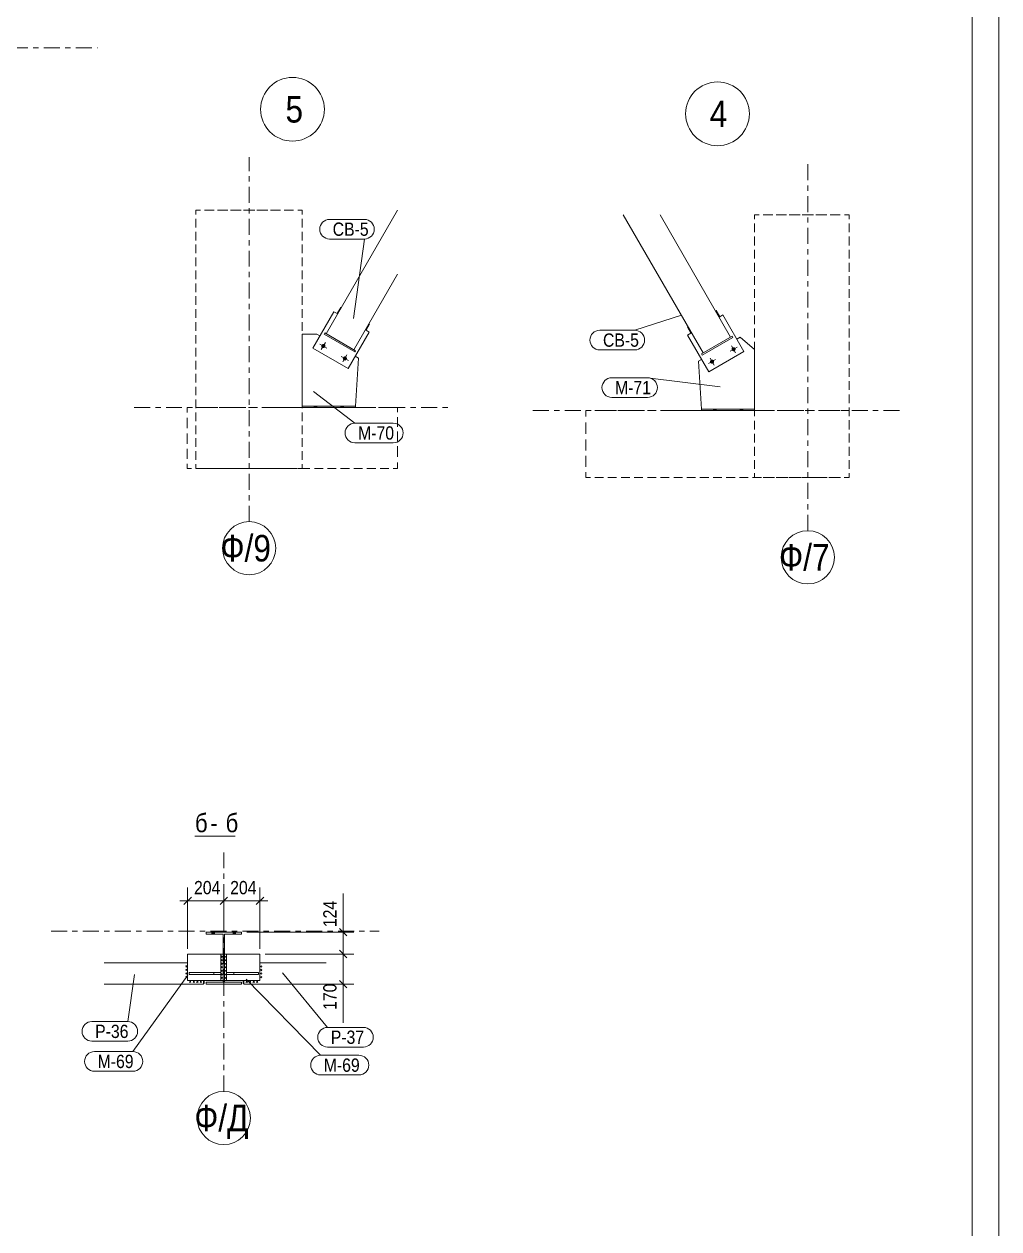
# Model space of a CAD drawing. Header units: millimetres. Extents: x -423 to 766, y -621 to 220.
# Drawn here: x 582.1 to 765.5, y -227.3 to -0.5 of the extents above; entities that cross this region are included whole.
import ezdxf

# ---------------------------------------------------------------- set-up
doc = ezdxf.new("R2010")
doc.units = ezdxf.units.MM
doc.linetypes.add('XKITLINE00', pattern=[0])
doc.linetypes.add('XKITLINE03', pattern=[6, 3, -1, 1, -1])
for name, color, linetype, lineweight in [('Bolt', 7, 'Continuous', 0), ('DrawingSheet', 5, 'Continuous', 0), ('GraphicObject', 6, 'Continuous', 0), ('OtherObjectType', 1, 'Continuous', 0), ('Part', 2, 'Continuous', 0), ('PartMark', 3, 'Continuous', 0), ('ReferenceModel', 1, 'Continuous', 0), ('S-GRID', 1, 'Continuous', 0), ('SymbolText', 4, 'Continuous', 0), ('Z-DIMENSIONS', 1, 'Continuous', 0)]:
    doc.layers.add(name, color=color, linetype=linetype, lineweight=lineweight)
doc.styles.add('GOST type A', font='ARIAL.TTF')

msp = doc.modelspace()

# ---------------------------------------------------------------- hatches: boundary and pattern name
at = {"layer": 'Bolt'}
for points in [[(638.73, -61.28), (638.72, -61.3), (638.71, -61.32), (638.69, -61.33), (638.68, -61.34), (638.67, -61.36), (638.65, -61.37), (638.64, -61.38), (638.62, -61.39), (638.61, -61.4), (638.59, -61.41), (638.57, -61.42), (638.56, -61.43), (638.54, -61.44), (638.52, -61.44), (638.5, -61.45), (638.49, -61.45), (638.47, -61.46), (638.45, -61.46), (638.43, -61.46), (638.41, -61.46), (638.39, -61.46), (638.37, -61.46), (638.35, -61.46), (638.34, -61.45), (638.32, -61.45), (638.3, -61.45), (638.28, -61.44), (638.26, -61.43), (638.25, -61.43), (638.23, -61.42), (638.21, -61.41), (638.2, -61.4), (638.18, -61.39), (638.17, -61.38), (638.15, -61.37), (638.14, -61.35), (638.13, -61.34), (638.11, -61.33), (638.1, -61.31), (638.09, -61.3), (638.08, -61.28), (638.07, -61.26), (638.06, -61.25), (638.05, -61.23), (638.05, -61.21), (638.04, -61.19), (638.03, -61.18), (638.03, -61.16), (638.03, -61.14), (638.02, -61.12), (638.02, -61.1), (638.02, -61.08), (638.02, -61.06), (638.02, -61.05), (638.02, -61.03), (638.03, -61.01), (638.03, -60.99), (638.04, -60.97), (638.04, -60.95), (638.05, -60.94), (638.06, -60.92), (638.06, -60.9), (638.07, -60.89), (638.08, -60.87), (638.09, -60.85), (638.1, -60.84), (638.12, -60.82), (638.13, -60.81), (638.14, -60.8), (638.16, -60.78), (638.17, -60.77), (638.19, -60.76), (638.2, -60.75), (638.22, -60.74), (638.23, -60.73), (638.25, -60.73), (638.27, -60.72), (638.29, -60.71), (638.31, -60.71), (638.32, -60.7), (638.34, -60.7), (638.36, -60.7), (638.38, -60.69), (638.4, -60.69), (638.42, -60.69), (638.44, -60.69), (638.45, -60.7), (638.47, -60.7), (638.49, -60.7), (638.51, -60.71), (638.53, -60.71), (638.55, -60.72), (638.56, -60.73), (638.58, -60.74), (638.6, -60.74), (638.61, -60.75), (638.63, -60.77), (638.64, -60.78), (638.66, -60.79), (638.67, -60.8), (638.68, -60.81), (638.7, -60.83), (638.71, -60.84), (638.72, -60.86), (638.73, -60.87), (638.74, -60.89), (638.75, -60.91), (638.76, -60.92), (638.76, -60.94), (638.77, -60.96), (638.77, -60.98), (638.78, -61), (638.78, -61.01), (638.79, -61.03), (638.79, -61.05), (638.79, -61.07), (638.79, -61.09), (638.79, -61.11), (638.78, -61.13), (638.78, -61.15), (638.78, -61.16), (638.77, -61.18), (638.77, -61.2), (638.76, -61.22), (638.75, -61.23), (638.75, -61.25), (638.74, -61.27)], [(642.77, -63.62), (642.76, -63.63), (642.75, -63.65), (642.74, -63.66), (642.72, -63.67), (642.71, -63.69), (642.7, -63.7), (642.68, -63.71), (642.67, -63.72), (642.65, -63.73), (642.63, -63.74), (642.62, -63.75), (642.6, -63.76), (642.58, -63.77), (642.57, -63.77), (642.55, -63.78), (642.53, -63.78), (642.51, -63.79), (642.49, -63.79), (642.47, -63.79), (642.45, -63.79), (642.44, -63.79), (642.42, -63.79), (642.4, -63.79), (642.38, -63.78), (642.36, -63.78), (642.34, -63.78), (642.32, -63.77), (642.31, -63.76), (642.29, -63.76), (642.27, -63.75), (642.26, -63.74), (642.24, -63.73), (642.22, -63.72), (642.21, -63.71), (642.2, -63.7), (642.18, -63.68), (642.17, -63.67), (642.16, -63.66), (642.14, -63.64), (642.13, -63.63), (642.12, -63.61), (642.11, -63.59), (642.1, -63.58), (642.1, -63.56), (642.09, -63.54), (642.08, -63.53), (642.08, -63.51), (642.07, -63.49), (642.07, -63.47), (642.07, -63.45), (642.07, -63.43), (642.06, -63.41), (642.06, -63.4), (642.07, -63.38), (642.07, -63.36), (642.07, -63.34), (642.07, -63.32), (642.08, -63.3), (642.08, -63.28), (642.09, -63.27), (642.1, -63.25), (642.11, -63.23), (642.12, -63.22), (642.13, -63.2), (642.14, -63.18), (642.15, -63.17), (642.16, -63.16), (642.17, -63.14), (642.19, -63.13), (642.2, -63.12), (642.21, -63.1), (642.23, -63.09), (642.25, -63.08), (642.26, -63.07), (642.28, -63.06), (642.3, -63.06), (642.31, -63.05), (642.33, -63.04), (642.35, -63.04), (642.37, -63.03), (642.39, -63.03), (642.4, -63.03), (642.42, -63.03), (642.44, -63.02), (642.46, -63.02), (642.48, -63.03), (642.5, -63.03), (642.52, -63.03), (642.53, -63.03), (642.55, -63.04), (642.57, -63.04), (642.59, -63.05), (642.61, -63.06), (642.62, -63.07), (642.64, -63.08), (642.66, -63.09), (642.67, -63.1), (642.69, -63.11), (642.7, -63.12), (642.71, -63.13), (642.73, -63.15), (642.74, -63.16), (642.75, -63.17), (642.76, -63.19), (642.77, -63.2), (642.78, -63.22), (642.79, -63.24), (642.8, -63.25), (642.81, -63.27), (642.81, -63.29), (642.82, -63.31), (642.82, -63.33), (642.83, -63.34), (642.83, -63.36), (642.83, -63.38), (642.83, -63.4), (642.83, -63.42), (642.83, -63.44), (642.83, -63.46), (642.82, -63.48), (642.82, -63.49), (642.82, -63.51), (642.81, -63.53), (642.8, -63.55), (642.8, -63.57), (642.79, -63.58), (642.78, -63.6)], [(715.93, -61.49), (715.94, -61.5), (715.95, -61.52), (715.95, -61.54), (715.96, -61.56), (715.96, -61.58), (715.97, -61.59), (715.97, -61.61), (715.97, -61.63), (715.97, -61.65), (715.97, -61.67), (715.97, -61.69), (715.97, -61.71), (715.97, -61.72), (715.96, -61.74), (715.96, -61.76), (715.95, -61.78), (715.95, -61.8), (715.94, -61.81), (715.93, -61.83), (715.92, -61.85), (715.91, -61.86), (715.9, -61.88), (715.89, -61.9), (715.88, -61.91), (715.87, -61.92), (715.86, -61.94), (715.84, -61.95), (715.83, -61.96), (715.81, -61.97), (715.8, -61.98), (715.78, -61.99), (715.76, -62), (715.75, -62.01), (715.73, -62.02), (715.71, -62.02), (715.69, -62.03), (715.68, -62.04), (715.66, -62.04), (715.64, -62.04), (715.62, -62.04), (715.6, -62.04), (715.58, -62.05), (715.56, -62.04), (715.55, -62.04), (715.53, -62.04), (715.51, -62.04), (715.49, -62.03), (715.47, -62.03), (715.45, -62.02), (715.44, -62.01), (715.42, -62.01), (715.4, -62), (715.39, -61.99), (715.37, -61.98), (715.36, -61.97), (715.34, -61.95), (715.33, -61.94), (715.31, -61.93), (715.3, -61.91), (715.29, -61.9), (715.28, -61.88), (715.27, -61.87), (715.26, -61.85), (715.25, -61.84), (715.24, -61.82), (715.23, -61.8), (715.23, -61.78), (715.22, -61.77), (715.22, -61.75), (715.21, -61.73), (715.21, -61.71), (715.21, -61.69), (715.21, -61.67), (715.21, -61.66), (715.21, -61.64), (715.21, -61.62), (715.21, -61.6), (715.21, -61.58), (715.22, -61.56), (715.22, -61.54), (715.23, -61.53), (715.24, -61.51), (715.25, -61.49), (715.25, -61.48), (715.26, -61.46), (715.27, -61.44), (715.29, -61.43), (715.3, -61.41), (715.31, -61.4), (715.32, -61.39), (715.34, -61.37), (715.35, -61.36), (715.37, -61.35), (715.38, -61.34), (715.4, -61.33), (715.41, -61.32), (715.43, -61.31), (715.45, -61.31), (715.47, -61.3), (715.48, -61.29), (715.5, -61.29), (715.52, -61.28), (715.54, -61.28), (715.56, -61.28), (715.58, -61.28), (715.6, -61.28), (715.61, -61.28), (715.63, -61.28), (715.65, -61.28), (715.67, -61.29), (715.69, -61.29), (715.71, -61.3), (715.72, -61.3), (715.74, -61.31), (715.76, -61.32), (715.78, -61.33), (715.79, -61.34), (715.81, -61.35), (715.82, -61.36), (715.84, -61.37), (715.85, -61.38), (715.86, -61.4), (715.88, -61.41), (715.89, -61.42), (715.9, -61.44), (715.91, -61.45), (715.92, -61.47)], [(711.89, -63.82), (711.9, -63.83), (711.9, -63.85), (711.91, -63.87), (711.91, -63.89), (711.92, -63.91), (711.92, -63.92), (711.93, -63.94), (711.93, -63.96), (711.93, -63.98), (711.93, -64), (711.93, -64.02), (711.93, -64.04), (711.92, -64.06), (711.92, -64.07), (711.92, -64.09), (711.91, -64.11), (711.9, -64.13), (711.9, -64.15), (711.89, -64.16), (711.88, -64.18), (711.87, -64.2), (711.86, -64.21), (711.85, -64.23), (711.84, -64.24), (711.83, -64.25), (711.81, -64.27), (711.8, -64.28), (711.78, -64.29), (711.77, -64.3), (711.75, -64.31), (711.74, -64.32), (711.72, -64.33), (711.7, -64.34), (711.69, -64.35), (711.67, -64.36), (711.65, -64.36), (711.63, -64.37), (711.61, -64.37), (711.6, -64.37), (711.58, -64.37), (711.56, -64.38), (711.54, -64.38), (711.52, -64.37), (711.5, -64.37), (711.48, -64.37), (711.47, -64.37), (711.45, -64.36), (711.43, -64.36), (711.41, -64.35), (711.39, -64.34), (711.38, -64.34), (711.36, -64.33), (711.34, -64.32), (711.33, -64.31), (711.31, -64.3), (711.3, -64.28), (711.28, -64.27), (711.27, -64.26), (711.26, -64.24), (711.25, -64.23), (711.23, -64.22), (711.22, -64.2), (711.21, -64.18), (711.21, -64.17), (711.2, -64.15), (711.19, -64.13), (711.18, -64.12), (711.18, -64.1), (711.17, -64.08), (711.17, -64.06), (711.17, -64.04), (711.16, -64.02), (711.16, -64), (711.16, -63.99), (711.16, -63.97), (711.17, -63.95), (711.17, -63.93), (711.17, -63.91), (711.18, -63.89), (711.18, -63.87), (711.19, -63.86), (711.19, -63.84), (711.2, -63.82), (711.21, -63.81), (711.22, -63.79), (711.23, -63.77), (711.24, -63.76), (711.25, -63.74), (711.27, -63.73), (711.28, -63.72), (711.29, -63.7), (711.31, -63.69), (711.32, -63.68), (711.34, -63.67), (711.35, -63.66), (711.37, -63.65), (711.39, -63.64), (711.41, -63.64), (711.42, -63.63), (711.44, -63.62), (711.46, -63.62), (711.48, -63.62), (711.5, -63.61), (711.52, -63.61), (711.53, -63.61), (711.55, -63.61), (711.57, -63.61), (711.59, -63.61), (711.61, -63.61), (711.63, -63.62), (711.65, -63.62), (711.66, -63.63), (711.68, -63.63), (711.7, -63.64), (711.72, -63.65), (711.73, -63.66), (711.75, -63.67), (711.76, -63.68), (711.78, -63.69), (711.79, -63.7), (711.81, -63.71), (711.82, -63.73), (711.83, -63.74), (711.85, -63.75), (711.86, -63.77), (711.87, -63.78), (711.88, -63.8)], [(636.69, -72.63), (636.69, -72.36), (637.19, -72.36), (637.19, -72.63)], [(636.69, -72.63), (636.69, -72.36), (637.19, -72.36), (637.19, -72.63)], [(641.69, -72.63), (641.69, -72.36), (642.19, -72.36), (642.19, -72.63)], [(641.69, -72.63), (641.69, -72.36), (642.19, -72.36), (642.19, -72.63)], [(712.3, -72.95), (712.3, -73.21), (711.8, -73.21), (711.8, -72.95)], [(712.3, -72.95), (712.3, -73.21), (711.8, -73.21), (711.8, -72.95)], [(717.3, -72.95), (717.3, -73.21), (716.8, -73.21), (716.8, -72.95)], [(717.3, -72.95), (717.3, -73.21), (716.8, -73.21), (716.8, -72.95)], [(617.9, -171.39), (617.9, -171.79), (617.44, -171.79), (617.44, -171.39)], [(621.9, -171.39), (621.9, -171.79), (621.44, -171.79), (621.44, -171.39)]]:
    msp.add_hatch(color=256, dxfattribs=at).paths.add_polyline_path(points, flags=17)

# ---------------------------------------------------------------- linework, layer by layer
at = {"layer": 'Bolt', "linetype": 'XKITLINE00', "lineweight": 0}
for p, q in [((637.74, -60.69), (639.07, -61.46)), ((638.79, -60.41), (638.02, -61.74)), ((715.21, -61), (715.97, -62.33)), ((641.78, -63.02), (643.11, -63.79)), ((642.83, -62.74), (642.06, -64.07)), ((711.16, -63.33), (711.93, -64.66)), ((714.93, -62.04), (716.25, -61.28)), ((710.88, -64.38), (712.21, -63.61)), ((636.69, -72.36), (636.69, -72.63)), ((636.69, -72.36), (636.69, -72.63)), ((636.94, -72.36), (636.94, -72.63)), ((636.94, -72.36), (636.94, -72.63)), ((637.19, -72.36), (637.19, -72.63)), ((637.19, -72.36), (637.19, -72.63)), ((641.69, -72.36), (641.69, -72.63)), ((641.69, -72.36), (641.69, -72.63)), ((641.94, -72.36), (641.94, -72.63)), ((641.94, -72.36), (641.94, -72.63)), ((642.19, -72.36), (642.19, -72.63)), ((642.19, -72.36), (642.19, -72.63)), ((711.8, -72.95), (711.8, -73.21)), ((711.8, -72.95), (711.8, -73.21)), ((712.05, -72.95), (712.05, -73.21)), ((712.05, -72.95), (712.05, -73.21)), ((712.3, -72.95), (712.3, -73.21)), ((712.3, -72.95), (712.3, -73.21)), ((716.8, -72.95), (716.8, -73.21)), ((716.8, -72.95), (716.8, -73.21)), ((717.05, -72.95), (717.05, -73.21)), ((717.05, -72.95), (717.05, -73.21)), ((717.3, -72.95), (717.3, -73.21)), ((717.3, -72.95), (717.3, -73.21)), ((617.44, -171.39), (617.44, -171.79)), ((617.67, -171.39), (617.67, -171.79)), ((617.9, -171.39), (617.9, -171.79)), ((621.44, -171.39), (621.44, -171.79)), ((621.67, -171.39), (621.67, -171.79)), ((621.9, -171.39), (621.9, -171.79))]:
    msp.add_line(p, q, dxfattribs=at)
at = {"layer": 'DrawingSheet', "linetype": 'XKITLINE00', "lineweight": 0}
for p, q in [((765.51, -621.38), (765.51, 219.62)), ((760.51, -616.38), (760.51, 214.62))]:
    msp.add_line(p, q, dxfattribs=at)
at = {"layer": 'GraphicObject', "linetype": 'XKITLINE00', "lineweight": 0}
for p, q in [((619.54, -180.52), (619.54, -175.52)), ((619.8, -175.52), (619.8, -180.52)), ((612.87, -180.52), (612.87, -177.18)), ((626.47, -177.18), (626.47, -180.52)), ((615.87, -180.52), (612.87, -180.52)), ((626.47, -180.52), (623.47, -180.52))]:
    msp.add_line(p, q, dxfattribs=at)
at = {"layer": 'OtherObjectType', "linetype": 'XKITLINE00', "lineweight": 0}
for p, q in [((638.59, -16.5), (638.59, -16.5)), ((718.57, -17.35), (718.57, -17.35)), ((614.25, -153.33), (621.83, -153.33))]:
    msp.add_line(p, q, dxfattribs=at)
for centre in [(632.59, -16.5), (712.57, -17.35)]:
    msp.add_circle(centre, 6, dxfattribs=at)
at = {"layer": 'Part', "linetype": 'XKITLINE00', "lineweight": 0}
for p, q in [((638.96, -58.78), (652.38, -35.5)), ((709.84, -62.36), (694.84, -36.35)), ((715.03, -59.37), (701.77, -36.35)), ((644.16, -61.78), (652.38, -47.51)), ((641.01, -54.96), (641.67, -53.8)), ((641.67, -53.8), (641.79, -53.87)), ((712.32, -54.39), (712.2, -54.46)), ((712.99, -55.54), (712.32, -54.39)), ((640.4, -54.61), (636.44, -61.48)), ((640.4, -54.61), (641.01, -54.96)), ((641.12, -55.03), (641.01, -54.96)), ((712.87, -55.61), (712.99, -55.54)), ((712.99, -55.54), (713.59, -55.19)), ((713.59, -55.19), (717.55, -62.07)), ((634.44, -58.84), (637.19, -58.84)), ((634.44, -72.36), (634.44, -58.84)), ((637.19, -58.84), (637.77, -59.17)), ((638.54, -58.84), (638.67, -58.61)), ((644.31, -62.17), (638.54, -58.84)), ((644.45, -61.94), (638.67, -58.61)), ((647.04, -58.44), (643.08, -65.31)), ((646.32, -58.02), (646.44, -58.09)), ((646.44, -58.09), (647.1, -56.93)), ((646.44, -58.09), (647.04, -58.44)), ((647.1, -56.93), (646.99, -56.87)), ((706.89, -57.52), (707.01, -57.45)), ((707.56, -58.67), (706.89, -57.52)), ((706.95, -59.02), (707.56, -58.67)), ((707.67, -58.61), (707.56, -58.67)), ((706.95, -59.02), (710.91, -65.9)), ((715.32, -59.2), (709.55, -62.53)), ((715.46, -59.43), (709.68, -62.76)), ((715.46, -59.43), (715.32, -59.2)), ((716.22, -59.76), (716.8, -59.42)), ((716.8, -59.42), (719.55, -61.74)), ((636.44, -61.48), (643.08, -65.31)), ((644.31, -62.17), (644.45, -61.94)), ((644.41, -63), (644.99, -63.33)), ((644.99, -63.33), (644.44, -72.36)), ((709.68, -62.76), (709.55, -62.53)), ((710.91, -65.9), (717.55, -62.07)), ((719.55, -61.74), (719.55, -72.95)), ((709, -63.92), (709.58, -63.59)), ((709.55, -72.95), (709, -63.92)), ((634.44, -72.63), (634.44, -72.36)), ((644.44, -72.36), (634.44, -72.36)), ((644.44, -72.63), (644.44, -72.36)), ((644.44, -72.63), (634.44, -72.63)), ((709.55, -72.95), (719.55, -72.95)), ((709.55, -72.95), (709.55, -73.21)), ((709.55, -73.21), (719.55, -73.21)), ((719.55, -72.95), (719.55, -73.21)), ((623, -171.39), (616.34, -171.39)), ((616.34, -171.39), (616.34, -171.79)), ((616.34, -171.79), (619.54, -171.79)), ((619.54, -171.79), (619.54, -180.79)), ((619.8, -180.79), (619.8, -171.79)), ((619.8, -171.79), (623, -171.79)), ((623, -171.79), (623, -171.39)), ((619.14, -175.52), (612.87, -175.52)), ((612.87, -175.52), (612.87, -180.52)), ((619.14, -180.52), (619.14, -175.52)), ((619.14, -175.52), (619.54, -175.52)), ((619.54, -175.52), (619.54, -180.52)), ((620.2, -175.52), (619.8, -175.52)), ((619.8, -175.52), (619.8, -180.52)), ((620.2, -175.52), (626.47, -175.52)), ((620.2, -180.52), (620.2, -175.52)), ((626.47, -180.52), (626.47, -175.52)), ((597.17, -177.18), (612.87, -177.18)), ((613.14, -179.02), (613.14, -179.35)), ((613.14, -179.02), (617.79, -179.02)), ((617.79, -179.35), (617.79, -179.02)), ((617.79, -179.02), (619.14, -179.02)), ((619.14, -179.02), (619.14, -179.35)), ((621.55, -179.02), (620.2, -179.02)), ((620.2, -179.02), (620.2, -179.35)), ((621.55, -179.02), (626.2, -179.02)), ((621.55, -179.35), (621.55, -179.02)), ((626.2, -179.02), (626.2, -179.35)), ((626.47, -177.18), (638.92, -177.18)), ((615.87, -181.18), (597.17, -181.18)), ((612.87, -180.52), (619.14, -180.52)), ((613.14, -179.35), (617.79, -179.35)), ((615.87, -180.52), (615.87, -181.18)), ((616, -181.05), (615.87, -181.05)), ((616, -180.52), (616, -181.05)), ((619.54, -180.79), (616.34, -180.79)), ((616.34, -180.79), (616.34, -181.19)), ((616.34, -181.19), (623, -181.19)), ((619.14, -179.35), (617.79, -179.35)), ((619.54, -180.52), (619.14, -180.52)), ((619.8, -180.52), (620.2, -180.52)), ((623, -180.79), (619.8, -180.79)), ((620.2, -179.35), (621.55, -179.35)), ((620.2, -180.52), (626.47, -180.52)), ((626.2, -179.35), (621.55, -179.35)), ((623, -181.19), (623, -180.79)), ((623.34, -181.05), (623.34, -180.52)), ((623.47, -181.05), (623.34, -181.05)), ((623.47, -180.52), (623.47, -181.18)), ((623.47, -181.18), (638.92, -181.18))]:
    msp.add_line(p, q, dxfattribs=at)
at = {"layer": 'PartMark', "linetype": 'XKITLINE00', "lineweight": 0}
for p, q in [((639.56, -37.22), (646.14, -37.22)), ((639.56, -40.92), (646.14, -40.92)), ((644.1, -55.9), (646.14, -40.92)), ((705.77, -55.27), (697, -58.1)), ((690.42, -58.1), (697, -58.1)), ((690.42, -61.8), (697, -61.8)), ((692.68, -67.04), (699.41, -67.04)), ((713.08, -68.75), (699.41, -67.04)), ((636.56, -69.65), (644.34, -75.58)), ((692.68, -70.74), (699.41, -70.74)), ((644.34, -75.58), (651.56, -75.58)), ((644.34, -79.28), (651.56, -79.28)), ((630.71, -179.03), (639.2, -189.32)), ((602.85, -179.34), (601.6, -188.22)), ((612.89, -179.51), (602.56, -193.88)), ((623.89, -180.22), (637.88, -194.58)), ((594.86, -188.22), (601.6, -188.22)), ((639.2, -189.32), (645.94, -189.32)), ((594.86, -191.92), (601.6, -191.92)), ((595.33, -193.88), (602.56, -193.88)), ((637.88, -194.58), (645.11, -194.58)), ((639.2, -193.02), (645.94, -193.02)), ((595.33, -197.58), (602.56, -197.58)), ((637.88, -198.28), (645.11, -198.28))]:
    msp.add_line(p, q, dxfattribs=at)
for centre, start, end in [((639.56, -39.07), 90, 270), ((646.14, -39.07), 270, 90), ((690.42, -59.95), 90, 270), ((697, -59.95), 270, 90), ((692.68, -68.89), 90, 270), ((699.41, -68.89), 270, 90), ((644.34, -77.43), 90, 270), ((651.56, -77.43), 270, 90), ((594.86, -190.07), 90, 270), ((601.6, -190.07), 270, 90), ((639.2, -191.17), 90, 270), ((645.94, -191.17), 270, 90), ((595.33, -195.73), 90, 270), ((602.56, -195.73), 270, 90), ((637.88, -196.43), 90, 270), ((645.11, -196.43), 270, 90)]:
    msp.add_arc(centre, 1.85, start, end, dxfattribs=at)
at = {"layer": 'ReferenceModel', "linetype": 'XKITLINE00', "lineweight": 0}
for p, q in [((614.44, -35.5), (614.44, -36.31)), ((614.44, -36.31), (614.44, -35.5)), ((614.44, -35.5), (614.44, -36.31)), ((614.44, -35.5), (614.44, -35.5)), ((614.44, -35.5), (614.44, -35.5)), ((614.44, -35.5), (615.25, -35.5)), ((614.44, -35.5), (615.29, -35.5)), ((616.07, -35.5), (617.69, -35.5)), ((616.15, -35.5), (617.85, -35.5)), ((618.51, -35.5), (620.13, -35.5)), ((618.71, -35.5), (620.41, -35.5)), ((620.94, -35.5), (622.57, -35.5)), ((621.27, -35.5), (622.97, -35.5)), ((623.38, -35.5), (624.2, -35.5)), ((623.83, -35.5), (624.68, -35.5)), ((625.05, -35.5), (624.2, -35.5)), ((625.49, -35.5), (624.68, -35.5)), ((627.61, -35.5), (625.9, -35.5)), ((627.93, -35.5), (626.31, -35.5)), ((630.17, -35.5), (628.46, -35.5)), ((630.37, -35.5), (628.75, -35.5)), ((632.73, -35.5), (631.03, -35.5)), ((632.81, -35.5), (631.19, -35.5)), ((634.44, -35.5), (633.59, -35.5)), ((634.44, -35.5), (633.63, -35.5)), ((634.44, -35.5), (634.44, -36.31)), ((634.44, -36.31), (634.44, -35.5)), ((634.44, -35.5), (634.44, -36.31)), ((634.44, -35.5), (634.44, -35.5)), ((634.44, -35.5), (634.44, -35.5)), ((614.44, -37.12), (614.44, -38.74)), ((614.44, -38.74), (614.44, -37.12)), ((614.44, -37.12), (614.44, -38.74)), ((634.44, -37.12), (634.44, -38.74)), ((634.44, -38.74), (634.44, -37.12)), ((634.44, -37.12), (634.44, -38.74)), ((719.55, -36.35), (719.55, -37.17)), ((719.55, -37.17), (719.55, -36.35)), ((719.55, -36.35), (719.55, -37.17)), ((719.55, -36.35), (719.55, -36.35)), ((719.55, -36.35), (719.55, -36.35)), ((719.55, -36.35), (720.37, -36.35)), ((719.55, -36.35), (720.41, -36.35)), ((719.55, -38), (719.55, -39.65)), ((719.55, -39.65), (719.55, -38)), ((719.55, -38), (719.55, -39.65)), ((721.18, -36.35), (722.8, -36.35)), ((721.26, -36.35), (722.97, -36.35)), ((723.62, -36.35), (725.24, -36.35)), ((723.83, -36.35), (725.53, -36.35)), ((726.05, -36.35), (727.68, -36.35)), ((726.39, -36.35), (728.1, -36.35)), ((728.49, -36.35), (729.3, -36.35)), ((728.95, -36.35), (729.81, -36.35)), ((730.19, -36.35), (729.3, -36.35)), ((730.64, -36.35), (729.81, -36.35)), ((732.87, -36.35), (731.08, -36.35)), ((733.14, -36.35), (731.48, -36.35)), ((735.54, -36.35), (733.76, -36.35)), ((735.65, -36.35), (733.98, -36.35)), ((737.32, -36.35), (736.43, -36.35)), ((737.32, -36.35), (736.48, -36.35)), ((737.31, -36.35), (737.31, -37.17)), ((737.31, -37.17), (737.31, -36.35)), ((737.31, -38), (737.31, -39.65)), ((737.31, -39.65), (737.31, -38)), ((614.44, -39.55), (614.44, -41.17)), ((614.44, -41.17), (614.44, -39.55)), ((614.44, -39.55), (614.44, -41.17)), ((634.44, -39.55), (634.44, -41.17)), ((634.44, -41.17), (634.44, -39.55)), ((634.44, -39.55), (634.44, -41.17)), ((719.55, -40.47), (719.55, -42.12)), ((719.55, -42.12), (719.55, -40.47)), ((719.55, -40.47), (719.55, -42.12)), ((737.31, -40.47), (737.31, -42.12)), ((737.31, -42.12), (737.31, -40.47)), ((614.44, -41.98), (614.44, -43.6)), ((614.44, -43.6), (614.44, -41.98)), ((614.44, -41.98), (614.44, -43.6)), ((634.44, -41.98), (634.44, -43.6)), ((634.44, -43.6), (634.44, -41.98)), ((634.44, -41.98), (634.44, -43.6)), ((719.55, -42.95), (719.55, -44.6)), ((719.55, -44.6), (719.55, -42.95)), ((719.55, -42.95), (719.55, -44.6)), ((737.31, -42.95), (737.31, -44.6)), ((737.31, -44.6), (737.31, -42.95)), ((614.44, -44.41), (614.44, -46.03)), ((614.44, -46.03), (614.44, -44.41)), ((614.44, -44.41), (614.44, -46.03)), ((634.44, -44.41), (634.44, -46.03)), ((634.44, -46.03), (634.44, -44.41)), ((634.44, -44.41), (634.44, -46.03)), ((614.44, -46.84), (614.44, -48.46)), ((614.44, -48.46), (614.44, -46.84)), ((614.44, -46.84), (614.44, -48.46)), ((634.44, -46.84), (634.44, -48.46)), ((634.44, -48.46), (634.44, -46.84)), ((634.44, -46.84), (634.44, -48.46)), ((719.55, -45.42), (719.55, -47.07)), ((719.55, -47.07), (719.55, -45.42)), ((719.55, -45.42), (719.55, -47.07)), ((737.31, -45.42), (737.31, -47.07)), ((737.31, -47.07), (737.31, -45.42)), ((614.44, -49.27), (614.44, -50.9)), ((614.44, -50.9), (614.44, -49.27)), ((614.44, -49.27), (614.44, -50.9)), ((634.44, -49.27), (634.44, -50.9)), ((634.44, -50.9), (634.44, -49.27)), ((634.44, -49.27), (634.44, -50.9)), ((719.55, -47.9), (719.55, -49.54)), ((719.55, -49.54), (719.55, -47.9)), ((719.55, -47.9), (719.55, -49.54)), ((737.31, -47.9), (737.31, -49.54)), ((737.31, -49.54), (737.31, -47.9)), ((614.44, -51.71), (614.44, -53.33)), ((614.44, -53.33), (614.44, -51.71)), ((614.44, -51.71), (614.44, -53.33)), ((634.44, -51.71), (634.44, -53.33)), ((634.44, -53.33), (634.44, -51.71)), ((634.44, -51.71), (634.44, -53.33)), ((719.55, -50.37), (719.55, -52.02)), ((719.55, -52.02), (719.55, -50.37)), ((719.55, -50.37), (719.55, -52.02)), ((737.31, -50.37), (737.31, -52.02)), ((737.31, -52.02), (737.31, -50.37)), ((614.44, -54.14), (614.44, -55.76)), ((614.44, -55.76), (614.44, -54.14)), ((614.44, -54.14), (614.44, -55.76)), ((634.44, -54.14), (634.44, -55.76)), ((634.44, -55.76), (634.44, -54.14)), ((634.44, -54.14), (634.44, -55.76)), ((719.55, -52.84), (719.55, -54.49)), ((719.55, -54.49), (719.55, -52.84)), ((719.55, -52.84), (719.55, -54.49)), ((737.31, -52.84), (737.31, -54.49)), ((737.31, -54.49), (737.31, -52.84)), ((614.44, -56.57), (614.44, -58.19)), ((614.44, -58.19), (614.44, -56.57)), ((614.44, -56.57), (614.44, -58.19)), ((634.44, -56.57), (634.44, -58.19)), ((634.44, -58.19), (634.44, -56.57)), ((634.44, -56.57), (634.44, -58.19)), ((719.55, -55.32), (719.55, -56.97)), ((719.55, -56.97), (719.55, -55.32)), ((719.55, -55.32), (719.55, -56.97)), ((737.31, -55.32), (737.31, -56.97)), ((737.31, -56.97), (737.31, -55.32)), ((719.55, -57.79), (719.55, -59.44)), ((719.55, -59.44), (719.55, -57.79)), ((719.55, -57.79), (719.55, -59.44)), ((737.31, -57.79), (737.31, -59.44)), ((737.31, -59.44), (737.31, -57.79)), ((614.44, -59), (614.44, -60.62)), ((614.44, -60.62), (614.44, -59)), ((614.44, -59), (614.44, -60.62)), ((634.44, -59), (634.44, -60.62)), ((634.44, -60.62), (634.44, -59)), ((634.44, -59), (634.44, -60.62)), ((719.55, -60.27), (719.55, -61.92)), ((719.55, -61.92), (719.55, -60.27)), ((719.55, -60.27), (719.55, -61.92)), ((737.31, -60.27), (737.31, -61.92)), ((737.31, -61.92), (737.31, -60.27)), ((614.44, -61.43), (614.44, -63.05)), ((614.44, -63.05), (614.44, -61.43)), ((614.44, -61.43), (614.44, -63.05)), ((634.44, -61.43), (634.44, -63.05)), ((634.44, -63.05), (634.44, -61.43)), ((634.44, -61.43), (634.44, -63.05)), ((719.55, -62.74), (719.55, -64.39)), ((719.55, -64.39), (719.55, -62.74)), ((719.55, -62.74), (719.55, -64.39)), ((737.31, -62.74), (737.31, -64.39)), ((737.31, -64.39), (737.31, -62.74)), ((614.44, -63.86), (614.44, -65.48)), ((614.44, -65.48), (614.44, -63.86)), ((614.44, -63.86), (614.44, -65.48)), ((634.44, -63.86), (634.44, -65.48)), ((634.44, -65.48), (634.44, -63.86)), ((634.44, -63.86), (634.44, -65.48)), ((719.55, -65.22), (719.55, -66.87)), ((719.55, -66.87), (719.55, -65.22)), ((719.55, -65.22), (719.55, -66.87)), ((737.31, -65.22), (737.31, -66.87)), ((737.31, -66.87), (737.31, -65.22)), ((614.44, -66.29), (614.44, -67.91)), ((614.44, -67.91), (614.44, -66.29)), ((614.44, -66.29), (614.44, -67.91)), ((634.44, -66.29), (634.44, -67.91)), ((634.44, -67.91), (634.44, -66.29)), ((634.44, -66.29), (634.44, -67.91)), ((719.55, -67.69), (719.55, -69.34)), ((719.55, -69.34), (719.55, -67.69)), ((719.55, -67.69), (719.55, -69.34)), ((737.31, -67.69), (737.31, -69.34)), ((737.31, -69.34), (737.31, -67.69)), ((614.44, -68.72), (614.44, -70.34)), ((614.44, -70.34), (614.44, -68.72)), ((614.44, -68.72), (614.44, -70.34)), ((634.44, -68.72), (634.44, -70.34)), ((634.44, -70.34), (634.44, -68.72)), ((634.44, -68.72), (634.44, -70.34)), ((719.55, -70.17), (719.55, -71.82)), ((719.55, -71.82), (719.55, -70.17)), ((719.55, -70.17), (719.55, -71.82)), ((737.31, -70.17), (737.31, -71.82)), ((737.31, -71.82), (737.31, -70.17)), ((614.44, -71.15), (614.44, -72.77)), ((614.44, -72.77), (614.44, -71.15)), ((614.44, -71.15), (614.44, -72.77)), ((634.44, -71.15), (634.44, -72.77)), ((634.44, -72.77), (634.44, -71.15)), ((634.44, -71.15), (634.44, -72.77)), ((613.62, -72.63), (612.8, -72.63)), ((612.8, -73.6), (612.8, -72.63)), ((613.62, -72.63), (612.8, -72.63)), ((612.8, -76.53), (612.8, -74.58)), ((614.44, -73.58), (614.44, -75.2)), ((614.44, -75.2), (614.44, -73.58)), ((614.44, -73.58), (614.44, -75.2)), ((616.1, -72.63), (614.45, -72.63)), ((616.1, -72.63), (614.45, -72.63)), ((618.57, -72.63), (616.92, -72.63)), ((618.57, -72.63), (616.92, -72.63)), ((621.04, -72.63), (619.4, -72.63)), ((621.04, -72.63), (619.4, -72.63)), ((623.52, -72.63), (621.87, -72.63)), ((623.52, -72.63), (621.87, -72.63)), ((625.99, -72.63), (624.34, -72.63)), ((625.99, -72.63), (624.34, -72.63)), ((628.47, -72.63), (626.82, -72.63)), ((628.47, -72.63), (626.82, -72.63)), ((630.94, -72.63), (629.29, -72.63)), ((630.94, -72.63), (629.29, -72.63)), ((633.41, -72.63), (631.76, -72.63)), ((633.41, -72.63), (631.76, -72.63)), ((635.89, -72.63), (634.24, -72.63)), ((635.89, -72.63), (634.24, -72.63)), ((634.44, -73.58), (634.44, -75.2)), ((634.44, -75.2), (634.44, -73.58)), ((634.44, -73.58), (634.44, -75.2)), ((638.36, -72.63), (636.71, -72.63)), ((638.36, -72.63), (636.71, -72.63)), ((640.83, -72.63), (639.19, -72.63)), ((640.83, -72.63), (639.19, -72.63)), ((643.31, -72.63), (641.66, -72.63)), ((643.31, -72.63), (641.66, -72.63)), ((645.78, -72.63), (644.13, -72.63)), ((645.78, -72.63), (644.13, -72.63)), ((648.26, -72.63), (646.61, -72.63)), ((648.26, -72.63), (646.61, -72.63)), ((650.73, -72.63), (649.08, -72.63)), ((650.73, -72.63), (649.08, -72.63)), ((652.38, -72.63), (651.55, -72.63)), ((652.38, -72.63), (651.55, -72.63)), ((652.38, -73.54), (652.38, -72.63)), ((652.38, -76.27), (652.38, -74.45)), ((688.65, -73.21), (687.82, -73.21)), ((687.82, -74.34), (687.82, -73.21)), ((688.65, -73.21), (687.82, -73.21)), ((691.12, -73.21), (689.47, -73.21)), ((691.12, -73.21), (689.47, -73.21)), ((693.59, -73.21), (691.94, -73.21)), ((693.59, -73.21), (691.94, -73.21)), ((696.07, -73.21), (694.42, -73.21)), ((696.07, -73.21), (694.42, -73.21)), ((698.54, -73.21), (696.89, -73.21)), ((698.54, -73.21), (696.89, -73.21)), ((701.02, -73.21), (699.37, -73.21)), ((701.02, -73.21), (699.37, -73.21)), ((703.49, -73.21), (701.84, -73.21)), ((703.49, -73.21), (701.84, -73.21)), ((705.97, -73.21), (704.32, -73.21)), ((705.97, -73.21), (704.32, -73.21)), ((708.44, -73.21), (706.79, -73.21)), ((708.44, -73.21), (706.79, -73.21)), ((710.92, -73.21), (709.27, -73.21)), ((710.92, -73.21), (709.27, -73.21)), ((713.39, -73.21), (711.74, -73.21)), ((713.39, -73.21), (711.74, -73.21)), ((715.87, -73.21), (714.22, -73.21)), ((715.87, -73.21), (714.22, -73.21)), ((718.34, -73.21), (716.69, -73.21)), ((718.34, -73.21), (716.69, -73.21)), ((720.82, -73.21), (719.17, -73.21)), ((720.82, -73.21), (719.17, -73.21)), ((719.55, -72.64), (719.55, -74.29)), ((719.55, -74.29), (719.55, -72.64)), ((719.55, -72.64), (719.55, -74.29)), ((723.29, -73.21), (721.64, -73.21)), ((723.29, -73.21), (721.64, -73.21)), ((725.77, -73.21), (724.12, -73.21)), ((725.77, -73.21), (724.12, -73.21)), ((728.24, -73.21), (726.59, -73.21)), ((728.24, -73.21), (726.59, -73.21)), ((730.72, -73.21), (729.07, -73.21)), ((730.72, -73.21), (729.07, -73.21)), ((733.19, -73.21), (731.54, -73.21)), ((733.19, -73.21), (731.54, -73.21)), ((735.67, -73.21), (734.02, -73.21)), ((735.67, -73.21), (734.02, -73.21)), ((737.32, -73.21), (736.49, -73.21)), ((737.32, -73.21), (736.49, -73.21)), ((737.31, -72.64), (737.31, -74.29)), ((737.31, -74.29), (737.31, -72.64)), ((737.31, -74.1), (737.31, -73.21)), ((737.31, -73.21), (737.31, -73.21)), ((614.44, -76.01), (614.44, -77.63)), ((614.44, -77.63), (614.44, -76.01)), ((614.44, -76.01), (614.44, -77.63)), ((634.44, -76.01), (634.44, -77.63)), ((634.44, -77.63), (634.44, -76.01)), ((634.44, -76.01), (634.44, -77.63)), ((687.82, -76.59), (687.82, -75.47)), ((687.82, -76.59), (687.82, -77.62)), ((719.55, -75.12), (719.55, -76.77)), ((719.55, -76.77), (719.55, -75.12)), ((719.55, -75.12), (719.55, -76.77)), ((737.31, -75.87), (737.31, -74.99)), ((737.31, -75.12), (737.31, -76.77)), ((737.31, -76.77), (737.31, -75.12)), ((737.31, -75.87), (737.31, -76.7)), ((612.8, -79.45), (612.8, -77.5)), ((614.44, -78.44), (614.44, -80.07)), ((614.44, -80.07), (614.44, -78.44)), ((614.44, -78.44), (614.44, -80.07)), ((634.44, -78.44), (634.44, -80.07)), ((634.44, -80.07), (634.44, -78.44)), ((634.44, -78.44), (634.44, -80.07)), ((652.38, -79), (652.38, -77.18)), ((687.82, -78.65), (687.82, -80.7)), ((719.55, -77.59), (719.55, -79.24)), ((719.55, -79.24), (719.55, -77.59)), ((719.55, -77.59), (719.55, -79.24)), ((737.31, -77.53), (737.31, -79.2)), ((737.31, -77.59), (737.31, -79.24)), ((737.31, -79.24), (737.31, -77.59)), ((612.8, -81.4), (612.8, -80.43)), ((612.8, -81.4), (612.8, -82.31)), ((614.44, -80.88), (614.44, -82.5)), ((614.44, -82.5), (614.44, -80.88)), ((614.44, -80.88), (614.44, -82.5)), ((634.44, -80.88), (634.44, -82.5)), ((634.44, -82.5), (634.44, -80.88)), ((634.44, -80.88), (634.44, -82.5)), ((652.38, -80.83), (652.38, -79.92)), ((652.38, -80.83), (652.38, -81.92)), ((719.55, -80.07), (719.55, -81.72)), ((719.55, -81.72), (719.55, -80.07)), ((719.55, -80.07), (719.55, -81.72)), ((737.31, -80.03), (737.31, -81.69)), ((737.31, -80.07), (737.31, -81.72)), ((737.31, -81.72), (737.31, -80.07)), ((612.8, -83.21), (612.8, -84.12)), ((614.44, -83.31), (614.44, -84.12)), ((614.44, -84.12), (614.44, -83.31)), ((614.44, -83.31), (614.44, -84.12)), ((634.44, -83.31), (634.44, -84.12)), ((634.44, -84.12), (634.44, -83.31)), ((634.44, -83.31), (634.44, -84.12)), ((652.38, -83.02), (652.38, -84.12)), ((687.82, -81.73), (687.82, -83.79)), ((719.55, -82.54), (719.55, -84.19)), ((719.55, -84.19), (719.55, -82.54)), ((719.55, -82.54), (719.55, -84.19)), ((737.31, -82.52), (737.31, -84.18)), ((737.31, -82.54), (737.31, -84.19)), ((737.31, -84.19), (737.31, -82.54)), ((613.62, -84.11), (612.8, -84.11)), ((614.44, -84.11), (615.32, -84.11)), ((614.44, -84.11), (615.24, -84.11)), ((616.1, -84.11), (614.45, -84.11)), ((616.04, -84.11), (617.65, -84.11)), ((616.21, -84.11), (617.98, -84.11)), ((618.57, -84.11), (616.92, -84.11)), ((618.45, -84.11), (620.06, -84.11)), ((618.86, -84.11), (620.63, -84.11)), ((621.04, -84.11), (619.4, -84.11)), ((620.86, -84.11), (622.47, -84.11)), ((621.51, -84.11), (622.4, -84.11)), ((623.52, -84.11), (621.87, -84.11)), ((623.2, -84.11), (622.4, -84.11)), ((623.27, -84.11), (624.87, -84.11)), ((625.61, -84.11), (624, -84.11)), ((625.99, -84.11), (624.34, -84.11)), ((625.68, -84.11), (626.48, -84.11)), ((628.02, -84.11), (626.41, -84.11)), ((627.36, -84.11), (626.48, -84.11)), ((628.47, -84.11), (626.82, -84.11)), ((630.02, -84.11), (628.25, -84.11)), ((630.43, -84.11), (628.82, -84.11)), ((630.94, -84.11), (629.29, -84.11)), ((632.67, -84.11), (630.9, -84.11)), ((632.83, -84.11), (631.23, -84.11)), ((633.41, -84.11), (631.76, -84.11)), ((634.44, -84.11), (633.55, -84.11)), ((634.44, -84.11), (633.64, -84.11)), ((635.89, -84.11), (634.24, -84.11)), ((638.36, -84.11), (636.71, -84.11)), ((640.83, -84.11), (639.19, -84.11)), ((643.31, -84.11), (641.66, -84.11)), ((645.78, -84.11), (644.13, -84.11)), ((648.26, -84.11), (646.61, -84.11)), ((650.73, -84.11), (649.08, -84.11)), ((652.38, -84.11), (651.55, -84.11)), ((687.82, -84.82), (687.82, -85.84)), ((688.65, -85.84), (687.82, -85.84)), ((691.12, -85.84), (689.47, -85.84)), ((693.59, -85.84), (691.94, -85.84)), ((696.07, -85.84), (694.42, -85.84)), ((698.54, -85.84), (696.89, -85.84)), ((701.02, -85.84), (699.37, -85.84)), ((703.49, -85.84), (701.84, -85.84)), ((705.97, -85.84), (704.32, -85.84)), ((708.44, -85.84), (706.79, -85.84)), ((710.92, -85.84), (709.27, -85.84)), ((713.39, -85.84), (711.74, -85.84)), ((715.87, -85.84), (714.22, -85.84)), ((718.34, -85.84), (716.69, -85.84)), ((720.82, -85.84), (719.17, -85.84)), ((719.55, -85.02), (719.55, -85.84)), ((719.55, -85.84), (719.55, -85.02)), ((719.55, -85.02), (719.55, -85.84)), ((719.55, -85.84), (720.43, -85.84)), ((719.55, -85.84), (720.36, -85.84)), ((721.17, -85.84), (722.78, -85.84)), ((721.31, -85.84), (723.07, -85.84)), ((723.29, -85.84), (721.64, -85.84)), ((723.58, -85.84), (725.19, -85.84)), ((723.95, -85.84), (725.71, -85.84)), ((725.77, -85.84), (724.12, -85.84)), ((726, -85.84), (727.61, -85.84)), ((728.24, -85.84), (726.59, -85.84)), ((726.59, -85.84), (727.47, -85.84)), ((728.29, -85.84), (727.47, -85.84)), ((728.42, -85.84), (730.03, -85.84)), ((730.72, -85.84), (729.07, -85.84)), ((730.75, -85.84), (729.11, -85.84)), ((730.83, -85.84), (731.64, -85.84)), ((733.19, -85.84), (731.54, -85.84)), ((733.22, -85.84), (731.57, -85.84)), ((732.58, -85.84), (731.64, -85.84)), ((735.42, -85.84), (733.53, -85.84)), ((735.67, -85.84), (734.02, -85.84)), ((735.68, -85.84), (734.04, -85.84)), ((737.32, -85.84), (736.37, -85.84)), ((737.32, -85.84), (736.49, -85.84)), ((737.32, -85.84), (736.5, -85.84)), ((737.31, -85.01), (737.31, -85.84)), ((737.31, -85.02), (737.31, -85.84)), ((737.31, -85.84), (737.31, -85.02))]:
    msp.add_line(p, q, dxfattribs=at)
at = {"layer": 'S-GRID', "linetype": 'XKITLINE03', "lineweight": 0}
for p, q in [((435.83, -4.93), (595.91, -4.93)), ((624.44, -94.12), (624.44, -25.5)), ((729.55, -95.84), (729.55, -26.35)), ((602.8, -72.63), (662.38, -72.63)), ((677.82, -73.21), (747.32, -73.21)), ((619.67, -201.38), (619.67, -156.33)), ((587.17, -171.19), (648.92, -171.19))]:
    msp.add_line(p, q, dxfattribs=at)
at = {"layer": 'S-GRID', "linetype": 'XKITLINE00', "lineweight": 0}
for centre in [(624.44, -99.12), (729.55, -100.84), (619.67, -206.38)]:
    msp.add_circle(centre, 5, dxfattribs=at)
at = {"layer": 'SymbolText', "linetype": 'XKITLINE00', "lineweight": 0}
for p, q in [((619.54, -176.14), (619.16, -175.87)), ((619.16, -176.14), (619.54, -175.89)), ((619.54, -176.81), (619.16, -176.53)), ((619.16, -176.81), (619.54, -176.56)), ((619.8, -175.89), (620.18, -176.17)), ((620.18, -175.89), (619.8, -176.14)), ((619.8, -176.56), (620.18, -176.83)), ((620.18, -176.56), (619.8, -176.81)), ((612.87, -177.98), (612.5, -177.7)), ((612.5, -177.98), (612.87, -177.73)), ((612.87, -178.64), (612.5, -178.37)), ((612.5, -178.64), (612.87, -178.39)), ((612.87, -179.31), (612.5, -179.03)), ((612.5, -179.31), (612.87, -179.06)), ((619.54, -177.48), (619.16, -177.2)), ((619.16, -177.48), (619.54, -177.23)), ((619.54, -178.14), (619.16, -177.87)), ((619.16, -178.14), (619.54, -177.89)), ((619.54, -178.81), (619.16, -178.53)), ((619.16, -178.81), (619.54, -178.56)), ((619.8, -177.23), (620.18, -177.5)), ((620.18, -177.23), (619.8, -177.48)), ((619.8, -177.89), (620.18, -178.17)), ((620.18, -177.89), (619.8, -178.14)), ((619.8, -178.56), (620.18, -178.83)), ((620.18, -178.56), (619.8, -178.81)), ((626.47, -177.73), (626.85, -178)), ((626.85, -177.73), (626.47, -177.98)), ((626.47, -178.39), (626.85, -178.67)), ((626.85, -178.39), (626.47, -178.64)), ((626.47, -179.06), (626.85, -179.33)), ((626.85, -179.06), (626.47, -179.31)), ((612.87, -179.98), (612.5, -179.7)), ((612.5, -179.98), (612.87, -179.73)), ((613.5, -180.52), (613.22, -180.89)), ((613.5, -180.89), (613.25, -180.52)), ((614.16, -180.52), (613.89, -180.89)), ((614.16, -180.89), (613.91, -180.52)), ((614.83, -180.52), (614.55, -180.89)), ((614.83, -180.89), (614.58, -180.52)), ((615.5, -180.52), (615.22, -180.89)), ((615.5, -180.89), (615.25, -180.52)), ((619.54, -179.48), (619.16, -179.2)), ((619.16, -179.48), (619.54, -179.23)), ((619.54, -180.14), (619.16, -179.87)), ((619.16, -180.14), (619.54, -179.89)), ((619.8, -179.23), (620.18, -179.5)), ((620.18, -179.23), (619.8, -179.48)), ((619.8, -179.89), (620.18, -180.17)), ((620.18, -179.89), (619.8, -180.14)), ((624.1, -180.52), (623.82, -180.89)), ((624.1, -180.89), (623.85, -180.52)), ((624.76, -180.52), (624.49, -180.89)), ((624.76, -180.89), (624.51, -180.52)), ((625.43, -180.52), (625.15, -180.89)), ((625.43, -180.89), (625.18, -180.52)), ((626.1, -180.52), (625.82, -180.89)), ((626.1, -180.89), (625.85, -180.52)), ((626.47, -179.73), (626.85, -180)), ((626.85, -179.73), (626.47, -179.98))]:
    msp.add_line(p, q, dxfattribs=at)
at = {"layer": 'Z-DIMENSIONS', "linetype": 'XKITLINE00', "lineweight": 0}
for p, q in [((612.87, -174.52), (612.87, -163.01)), ((619.67, -170.19), (619.67, -163.01)), ((619.67, -170.19), (619.67, -163.01)), ((626.47, -174.52), (626.47, -163.01)), ((612.87, -165.51), (611.37, -165.51)), ((613.58, -164.8), (612.16, -166.22)), ((612.87, -165.51), (619.67, -165.51)), ((619.67, -165.51), (618.17, -165.51)), ((620.38, -164.8), (618.96, -166.22)), ((620.38, -164.8), (618.96, -166.22)), ((619.67, -165.51), (621.17, -165.51)), ((619.67, -165.51), (626.47, -165.51)), ((627.18, -164.8), (625.76, -166.22)), ((626.47, -165.51), (627.97, -165.51)), ((642.13, -171.39), (642.13, -164.1)), ((642.13, -171.39), (642.13, -165.6)), ((624, -171.39), (644.13, -171.39)), ((641.42, -170.68), (642.83, -172.09)), ((642.13, -175.52), (642.13, -171.39)), ((642.13, -175.52), (642.13, -174.02)), ((627.47, -175.52), (644.13, -175.52)), ((627.47, -175.52), (644.13, -175.52)), ((641.42, -174.81), (642.83, -176.23)), ((641.42, -174.81), (642.83, -176.23)), ((642.13, -181.19), (642.13, -175.52)), ((642.13, -175.52), (642.13, -177.02)), ((624, -181.19), (644.13, -181.19)), ((641.42, -180.48), (642.83, -181.89)), ((642.13, -181.19), (642.13, -186.97)), ((642.13, -181.19), (642.13, -188.47))]:
    msp.add_line(p, q, dxfattribs=at)
at = {"layer": 'Z-DIMENSIONS'}
for p in [(612.87, -165.51), (619.67, -165.51), (619.67, -165.51), (626.47, -165.51), (642.13, -171.39), (642.13, -175.52), (642.13, -175.52), (642.13, -181.19)]:
    msp.add_point(p, dxfattribs=at)

# ---------------------------------------------------------------- texts
at = {"layer": 'OtherObjectType', "style": 'GOST type A', "width": 0.85}
for s, height, p in [('5', 5, (631.28, -19)), ('4', 5, (711.1, -19.85)), ('б', 3.5, (614.25, -152.58)), ('б', 3.5, (620.01, -152.58)), ('-', 3.5, (617.13, -152.58))]:
    msp.add_text(s, height=height, dxfattribs=at).set_placement(p)
at = {"layer": 'PartMark', "style": 'GOST type A', "width": 0.85}
for s, p in [('СВ-5', (640.16, -40.32)), ('СВ-5', (691.02, -61.2)), ('М-71', (693.28, -70.14)), ('М-70', (644.94, -78.68)), ('Р-36', (595.46, -191.32)), ('Р-37', (639.8, -192.42)), ('М-69', (595.93, -196.98)), ('М-69', (638.48, -197.68))]:
    msp.add_text(s, height=2.5, dxfattribs=at).set_placement(p)
at = {"layer": 'S-GRID', "style": 'GOST type A', "width": 0.85}
for s, p in [('Ф/9', (619.07, -101.62)), ('Ф/7', (724.18, -103.34)), ('Ф/Д', (614.13, -208.88))]:
    msp.add_text(s, height=5, dxfattribs=at).set_placement(p)
at = {"layer": 'Z-DIMENSIONS', "style": 'GOST type A', "width": 0.85}
for p in [(614.07, -164.26), (620.87, -164.26)]:
    msp.add_text('204', height=2.5, dxfattribs=at).set_placement(p)
for s, p in [('124', (640.88, -170.45)), ('170', (640.88, -186.03))]:
    msp.add_text(s, height=2.5, rotation=90.0002, dxfattribs=at).set_placement(p)

doc.saveas('drawing.dxf')
